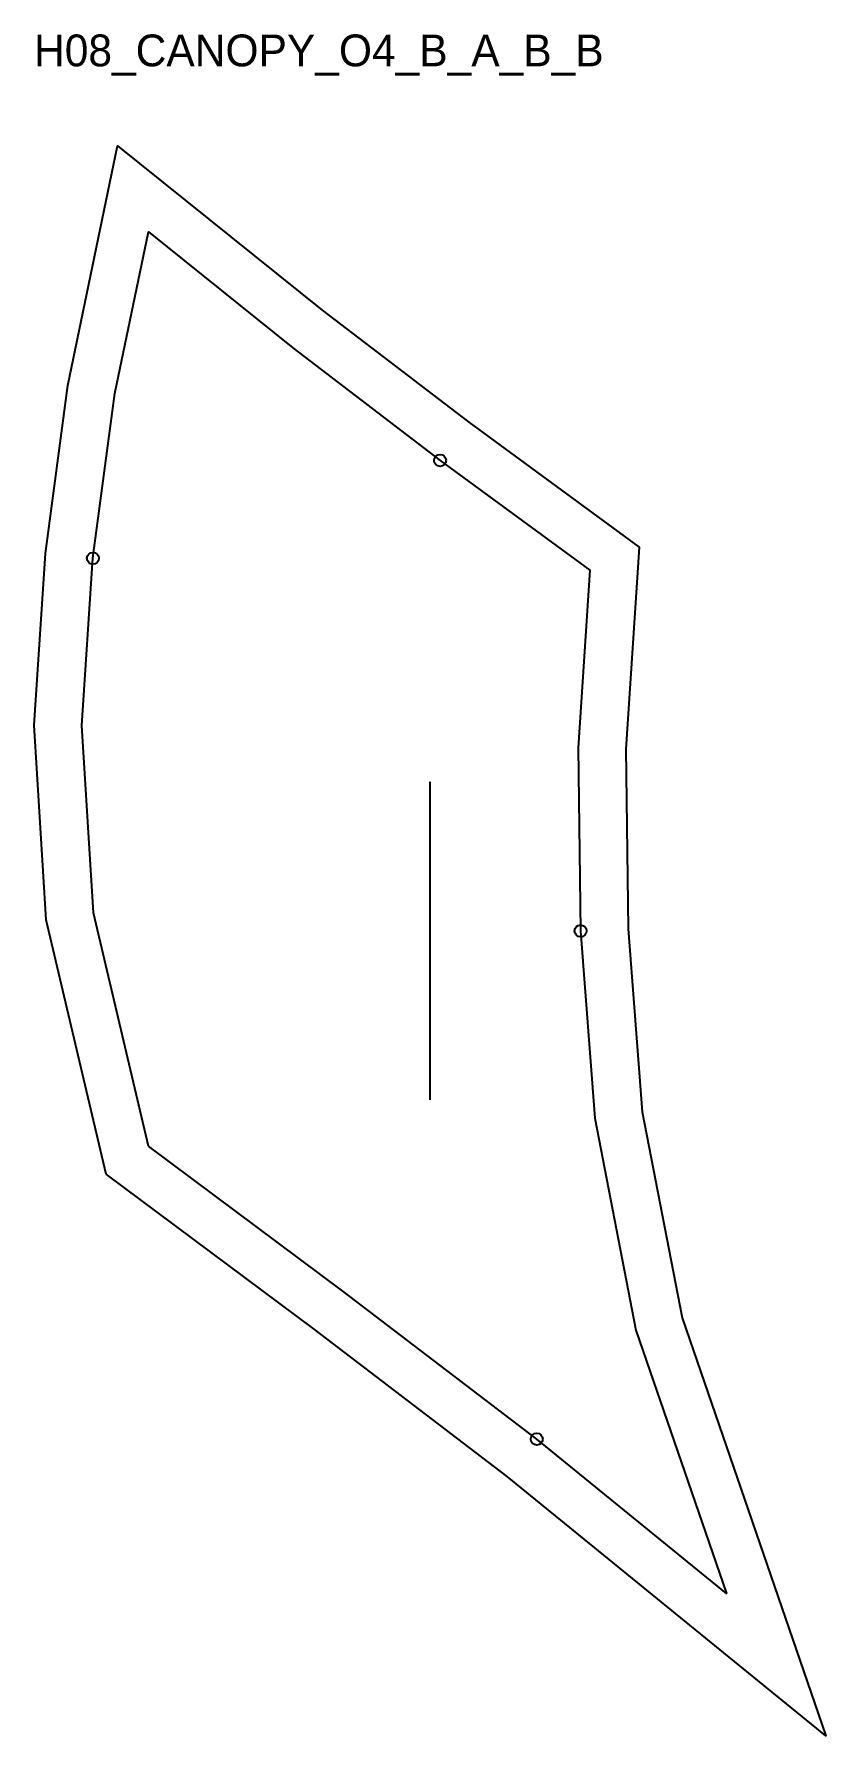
# Model space of a CAD drawing. Header units: millimetres. Extents: x -29 to 170, y -148 to 280.
import ezdxf

# ---------------------------------------------------------------- set-up
doc = ezdxf.new("R2010")
doc.units = ezdxf.units.MM
for name, color, linetype in [('CUT', 1, 'Continuous'), ('GRAIN', 3, 'Continuous'), ('ID', 7, 'Continuous'), ('NOTCH', 2, 'Continuous'), ('SEAM', 5, 'Continuous')]:
    doc.layers.add(name, color=color, linetype=linetype)

msp = doc.modelspace()

# ---------------------------------------------------------------- linework, layer by layer
at = {"layer": 'CUT'}
msp.add_lwpolyline([(-10.68, -7.01), (-25.74, 57), (-28.8, 105.92), (-25.93, 149.13), (-20.31, 191.39), (-7.76, 251.72), (43.72, 210.35), (80.55, 182.16), (123.42, 150.78), (120.08, 99.9), (120.7, 54.74), (124.17, 8.65), (134.23, -43.12), (170.43, -148.35), (90.24, -83.09), (41.68, -46), (-10.68, -7.01)], close=True, dxfattribs=at)
at = {"layer": 'GRAIN'}
msp.add_line((70.82, 11.68), (70.82, 91.68), dxfattribs=at)
at = {"layer": 'NOTCH'}
for centre in [(73.35, 172.56), (-13.98, 147.94), (108.71, 54.21), (97.67, -73.67)]:
    msp.add_circle(centre, 1.5, dxfattribs=at)
at = {"layer": 'SEAM'}
msp.add_lwpolyline([(0, 0), (-13.83, 58.76), (-16.77, 105.89), (-13.98, 147.94), (-8.47, 189.37), (0, 230.09), (36.32, 200.91), (73.35, 172.56), (111.02, 144.99), (108.08, 100.22), (108.71, 54.21), (112.25, 7.05), (122.61, -46.23), (145.41, -112.52), (97.67, -73.67), (48.91, -36.42)], close=True, dxfattribs=at)

# ---------------------------------------------------------------- texts
at = {"layer": 'ID'}
msp.add_text('H08_CANOPY_O4_B_A_B_B', height=8, dxfattribs=at).set_placement((-28.8, 271.72))

doc.saveas('drawing.dxf')
